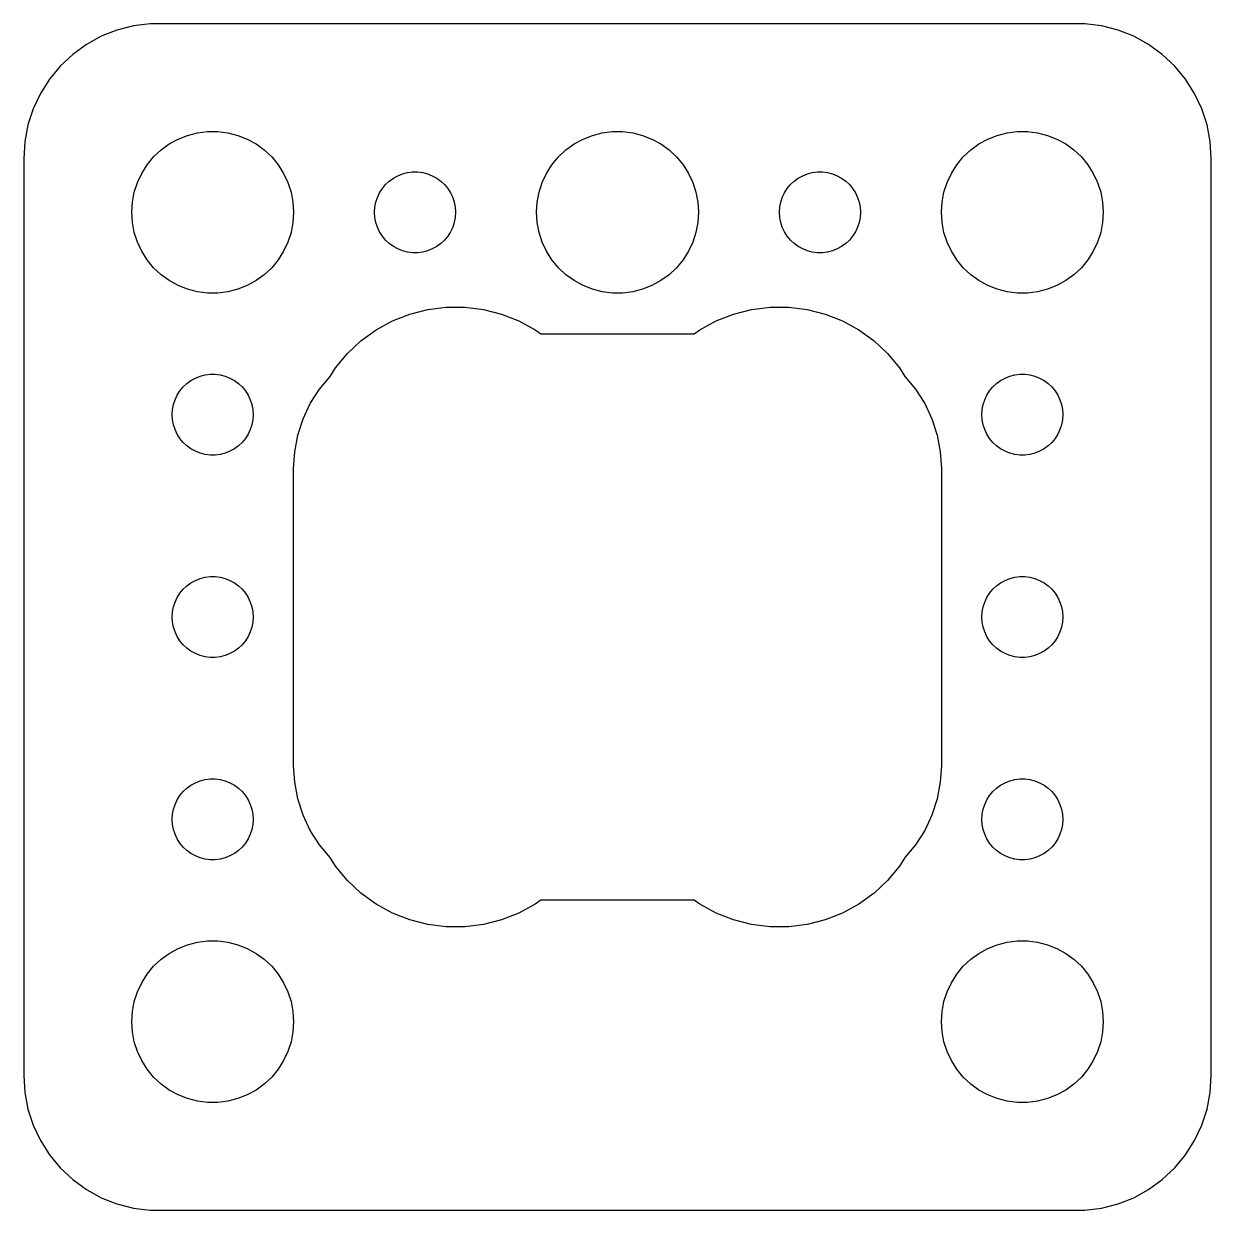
# Model space of a CAD drawing. Header units: metres. Extents: x -22 to 22, y 140 to 346.
# Drawn here: x -22 to 22, y 140.01 to 183.99 of the extents above; entities that cross this region are included whole.
import ezdxf

# ---------------------------------------------------------------- set-up
doc = ezdxf.new("R2010")
doc.units = ezdxf.units.M

msp = doc.modelspace()

# ---------------------------------------------------------------- linework, layer by layer
for p, q in [((-17.3139, 183.99), (-17.9369, 183.911)), ((17.3139, 183.99), (-17.3139, 183.99)), ((17.9369, 183.911), (17.3139, 183.99)), ((-19.1289, 183.524), (-19.6791, 183.222)), ((-18.5451, 183.755), (-19.1289, 183.524)), ((-17.9369, 183.911), (-18.5451, 183.755)), ((18.5451, 183.755), (17.9369, 183.911)), ((19.1289, 183.524), (18.5451, 183.755)), ((19.6791, 183.222), (19.1289, 183.524)), ((-19.6791, 183.222), (-20.1871, 182.853)), ((20.1871, 182.853), (19.6791, 183.222)), ((-20.1871, 182.853), (-20.6448, 182.423)), ((20.6448, 182.423), (20.1871, 182.853)), ((-20.6448, 182.423), (-21.0451, 181.939)), ((21.0451, 181.939), (20.6448, 182.423)), ((-21.0451, 181.939), (-21.3815, 181.409)), ((21.3815, 181.409), (21.0451, 181.939)), ((-21.3815, 181.409), (-21.6489, 180.841)), ((21.6489, 180.841), (21.3815, 181.409)), ((-21.6489, 180.841), (-21.8429, 180.243)), ((21.8429, 180.243), (21.6489, 180.841)), ((-21.8429, 180.243), (-21.9606, 179.627)), ((-15.5621, 179.947), (-15.1884, 179.994)), ((-15.1884, 179.994), (-14.8116, 179.994)), ((-14.8116, 179.994), (-14.4379, 179.947)), ((-0.56213, 179.947), (-0.18837, 179.994)), ((-0.18837, 179.994), (0.18837, 179.994)), ((0.18837, 179.994), (0.56213, 179.947)), ((14.4379, 179.947), (14.8116, 179.994)), ((14.8116, 179.994), (15.1884, 179.994)), ((15.1884, 179.994), (15.5621, 179.947)), ((21.9606, 179.627), (21.8429, 180.243)), ((-21.9606, 179.627), (-22, 179)), ((-16.9123, 179.312), (-16.6075, 179.533)), ((-16.6075, 179.533), (-16.2773, 179.714)), ((-16.2773, 179.714), (-15.927, 179.853)), ((-15.927, 179.853), (-15.5621, 179.947)), ((-14.4379, 179.947), (-14.0729, 179.853)), ((-14.0729, 179.853), (-13.7227, 179.714)), ((-13.7227, 179.714), (-13.3925, 179.533)), ((-13.3925, 179.533), (-13.0877, 179.312)), ((-1.91226, 179.312), (-1.60747, 179.533)), ((-1.60747, 179.533), (-1.27733, 179.714)), ((-1.27733, 179.714), (-0.92705, 179.853)), ((-0.92705, 179.853), (-0.56213, 179.947)), ((0.56213, 179.947), (0.92705, 179.853)), ((0.92705, 179.853), (1.27733, 179.714)), ((1.27733, 179.714), (1.60747, 179.533)), ((1.60747, 179.533), (1.91226, 179.312)), ((13.0877, 179.312), (13.3925, 179.533)), ((13.3925, 179.533), (13.7227, 179.714)), ((13.7227, 179.714), (14.0729, 179.853)), ((14.0729, 179.853), (14.4379, 179.947)), ((15.5621, 179.947), (15.927, 179.853)), ((15.927, 179.853), (16.2773, 179.714)), ((16.2773, 179.714), (16.6075, 179.533)), ((16.6075, 179.533), (16.9123, 179.312)), ((22, 179), (21.9606, 179.627)), ((-17.1869, 179.054), (-16.9123, 179.312)), ((-13.0877, 179.312), (-12.8131, 179.054)), ((-2.1869, 179.054), (-1.91226, 179.312)), ((1.91226, 179.312), (2.1869, 179.054)), ((12.8131, 179.054), (13.0877, 179.312)), ((16.9123, 179.312), (17.1869, 179.054)), ((-22, 179), (-22, 145)), ((-17.6289, 178.445), (-17.427, 178.763)), ((-17.427, 178.763), (-17.1869, 179.054)), ((-12.8131, 179.054), (-12.5729, 178.763)), ((-12.5729, 178.763), (-12.3711, 178.445)), ((-2.62891, 178.445), (-2.42705, 178.763)), ((-2.42705, 178.763), (-2.1869, 179.054)), ((2.1869, 179.054), (2.42705, 178.763)), ((2.42705, 178.763), (2.62891, 178.445)), ((12.3711, 178.445), (12.5729, 178.763)), ((12.5729, 178.763), (12.8131, 179.054)), ((17.1869, 179.054), (17.427, 178.763)), ((17.427, 178.763), (17.6289, 178.445)), ((22, 145), (22, 179)), ((-17.7893, 178.104), (-17.6289, 178.445)), ((-12.3711, 178.445), (-12.2107, 178.104)), ((-8.45613, 178.156), (-8.30373, 178.266)), ((-8.30373, 178.266), (-8.13866, 178.357)), ((-8.13866, 178.357), (-7.96352, 178.427)), ((-7.96352, 178.427), (-7.78107, 178.473)), ((-7.78107, 178.473), (-7.59418, 178.497)), ((-7.59418, 178.497), (-7.40581, 178.497)), ((-7.40581, 178.497), (-7.21892, 178.473)), ((-7.21892, 178.473), (-7.03647, 178.427)), ((-7.03647, 178.427), (-6.86133, 178.357)), ((-6.86133, 178.357), (-6.69626, 178.266)), ((-6.69626, 178.266), (-6.54385, 178.156)), ((-2.78932, 178.104), (-2.62891, 178.445)), ((2.62891, 178.445), (2.78932, 178.104)), ((6.54385, 178.156), (6.69626, 178.266)), ((6.69626, 178.266), (6.86133, 178.357)), ((6.86133, 178.357), (7.03647, 178.427)), ((7.03647, 178.427), (7.21892, 178.473)), ((7.21892, 178.473), (7.40581, 178.497)), ((7.40581, 178.497), (7.59418, 178.497)), ((7.59418, 178.497), (7.78107, 178.473)), ((7.78107, 178.473), (7.96352, 178.427)), ((7.96352, 178.427), (8.13866, 178.357)), ((8.13866, 178.357), (8.30373, 178.266)), ((8.30373, 178.266), (8.45613, 178.156)), ((12.2107, 178.104), (12.3711, 178.445)), ((17.6289, 178.445), (17.7893, 178.104)), ((-17.9057, 177.746), (-17.7893, 178.104)), ((-12.2107, 178.104), (-12.0942, 177.746)), ((-8.81445, 177.723), (-8.71352, 177.882)), ((-8.71352, 177.882), (-8.59344, 178.027)), ((-8.59344, 178.027), (-8.45613, 178.156)), ((-6.54385, 178.156), (-6.40654, 178.027)), ((-6.40654, 178.027), (-6.28647, 177.882)), ((-6.28647, 177.882), (-6.18553, 177.723)), ((-2.90575, 177.746), (-2.78932, 178.104)), ((2.78932, 178.104), (2.90575, 177.746)), ((6.18553, 177.723), (6.28647, 177.882)), ((6.28647, 177.882), (6.40654, 178.027)), ((6.40654, 178.027), (6.54385, 178.156)), ((8.45613, 178.156), (8.59344, 178.027)), ((8.59344, 178.027), (8.71352, 177.882)), ((8.71352, 177.882), (8.81445, 177.723)), ((12.0942, 177.746), (12.2107, 178.104)), ((17.7893, 178.104), (17.9057, 177.746)), ((-18, 177), (-17.9763, 177.376)), ((-17.9763, 177.376), (-17.9057, 177.746)), ((-12.0942, 177.746), (-12.0237, 177.376)), ((-12.0237, 177.376), (-12, 177)), ((-8.98816, 177.188), (-8.95287, 177.373)), ((-8.95287, 177.373), (-8.89465, 177.552)), ((-8.89465, 177.552), (-8.81445, 177.723)), ((-6.18553, 177.723), (-6.10533, 177.552)), ((-6.10533, 177.552), (-6.04712, 177.373)), ((-6.04712, 177.373), (-6.01183, 177.188)), ((-3, 177), (-2.97633, 177.376)), ((-2.97633, 177.376), (-2.90575, 177.746)), ((2.90575, 177.746), (2.97633, 177.376)), ((2.97633, 177.376), (3, 177)), ((6.01183, 177.188), (6.04712, 177.373)), ((6.04712, 177.373), (6.10533, 177.552)), ((6.10533, 177.552), (6.18553, 177.723)), ((8.81445, 177.723), (8.89465, 177.552)), ((8.89465, 177.552), (8.95287, 177.373)), ((8.95287, 177.373), (8.98816, 177.188)), ((12, 177), (12.0237, 177.376)), ((12.0237, 177.376), (12.0942, 177.746)), ((17.9057, 177.746), (17.9763, 177.376)), ((17.9763, 177.376), (18, 177)), ((-17.9763, 176.624), (-18, 177)), ((-12, 177), (-12.0237, 176.624)), ((-9, 177), (-8.98816, 177.188)), ((-8.98816, 176.812), (-9, 177)), ((-6.01183, 177.188), (-6, 177)), ((-6, 177), (-6.01183, 176.812)), ((-2.97633, 176.624), (-3, 177)), ((3, 177), (2.97633, 176.624)), ((6, 177), (6.01183, 177.188)), ((6.01183, 176.812), (6, 177)), ((8.98816, 177.188), (9, 177)), ((9, 177), (8.98816, 176.812)), ((12.0237, 176.624), (12, 177)), ((18, 177), (17.9763, 176.624)), ((-17.9057, 176.254), (-17.9763, 176.624)), ((-12.0237, 176.624), (-12.0942, 176.254)), ((-8.95287, 176.627), (-8.98816, 176.812)), ((-8.89465, 176.448), (-8.95287, 176.627)), ((-8.81445, 176.277), (-8.89465, 176.448)), ((-6.10533, 176.448), (-6.18553, 176.277)), ((-6.04712, 176.627), (-6.10533, 176.448)), ((-6.01183, 176.812), (-6.04712, 176.627)), ((-2.90575, 176.254), (-2.97633, 176.624)), ((2.97633, 176.624), (2.90575, 176.254)), ((6.04712, 176.627), (6.01183, 176.812)), ((6.10533, 176.448), (6.04712, 176.627)), ((6.18553, 176.277), (6.10533, 176.448)), ((8.89465, 176.448), (8.81445, 176.277)), ((8.95287, 176.627), (8.89465, 176.448)), ((8.98816, 176.812), (8.95287, 176.627)), ((12.0942, 176.254), (12.0237, 176.624)), ((17.9763, 176.624), (17.9057, 176.254)), ((-17.7893, 175.896), (-17.9057, 176.254)), ((-12.0942, 176.254), (-12.2107, 175.896)), ((-8.71352, 176.118), (-8.81445, 176.277)), ((-8.59344, 175.973), (-8.71352, 176.118)), ((-6.28647, 176.118), (-6.40654, 175.973)), ((-6.18553, 176.277), (-6.28647, 176.118)), ((-2.78932, 175.896), (-2.90575, 176.254)), ((2.90575, 176.254), (2.78932, 175.896)), ((6.28647, 176.118), (6.18553, 176.277)), ((6.40654, 175.973), (6.28647, 176.118)), ((8.71352, 176.118), (8.59344, 175.973)), ((8.81445, 176.277), (8.71352, 176.118)), ((12.2107, 175.896), (12.0942, 176.254)), ((17.9057, 176.254), (17.7893, 175.896)), ((-17.6289, 175.555), (-17.7893, 175.896)), ((-12.2107, 175.896), (-12.3711, 175.555)), ((-8.45613, 175.844), (-8.59344, 175.973)), ((-8.30373, 175.734), (-8.45613, 175.844)), ((-8.13866, 175.643), (-8.30373, 175.734)), ((-7.96352, 175.573), (-8.13866, 175.643)), ((-7.78107, 175.527), (-7.96352, 175.573)), ((-7.03647, 175.573), (-7.21892, 175.527)), ((-6.86133, 175.643), (-7.03647, 175.573)), ((-6.69626, 175.734), (-6.86133, 175.643)), ((-6.54385, 175.844), (-6.69626, 175.734)), ((-6.40654, 175.973), (-6.54385, 175.844)), ((-2.62891, 175.555), (-2.78932, 175.896)), ((2.78932, 175.896), (2.62891, 175.555)), ((6.54385, 175.844), (6.40654, 175.973)), ((6.69626, 175.734), (6.54385, 175.844)), ((6.86133, 175.643), (6.69626, 175.734)), ((7.03647, 175.573), (6.86133, 175.643)), ((7.21892, 175.527), (7.03647, 175.573)), ((7.96352, 175.573), (7.78107, 175.527)), ((8.13866, 175.643), (7.96352, 175.573)), ((8.30373, 175.734), (8.13866, 175.643)), ((8.45613, 175.844), (8.30373, 175.734)), ((8.59344, 175.973), (8.45613, 175.844)), ((12.3711, 175.555), (12.2107, 175.896)), ((17.7893, 175.896), (17.6289, 175.555)), ((-17.427, 175.237), (-17.6289, 175.555)), ((-17.1869, 174.946), (-17.427, 175.237)), ((-12.5729, 175.237), (-12.8131, 174.946)), ((-12.3711, 175.555), (-12.5729, 175.237)), ((-7.59418, 175.503), (-7.78107, 175.527)), ((-7.40581, 175.503), (-7.59418, 175.503)), ((-7.21892, 175.527), (-7.40581, 175.503)), ((-2.42705, 175.237), (-2.62891, 175.555)), ((-2.1869, 174.946), (-2.42705, 175.237)), ((2.42705, 175.237), (2.1869, 174.946)), ((2.62891, 175.555), (2.42705, 175.237)), ((7.40581, 175.503), (7.21892, 175.527)), ((7.59418, 175.503), (7.40581, 175.503)), ((7.78107, 175.527), (7.59418, 175.503)), ((12.5729, 175.237), (12.3711, 175.555)), ((12.8131, 174.946), (12.5729, 175.237)), ((17.427, 175.237), (17.1869, 174.946)), ((17.6289, 175.555), (17.427, 175.237)), ((-16.9123, 174.688), (-17.1869, 174.946)), ((-16.6075, 174.467), (-16.9123, 174.688)), ((-13.0877, 174.688), (-13.3925, 174.467)), ((-12.8131, 174.946), (-13.0877, 174.688)), ((-1.91226, 174.688), (-2.1869, 174.946)), ((-1.60747, 174.467), (-1.91226, 174.688)), ((1.91226, 174.688), (1.60747, 174.467)), ((2.1869, 174.946), (1.91226, 174.688)), ((13.0877, 174.688), (12.8131, 174.946)), ((13.3925, 174.467), (13.0877, 174.688)), ((16.9123, 174.688), (16.6075, 174.467)), ((17.1869, 174.946), (16.9123, 174.688)), ((-16.2773, 174.286), (-16.6075, 174.467)), ((-15.927, 174.147), (-16.2773, 174.286)), ((-13.7227, 174.286), (-14.0729, 174.147)), ((-13.3925, 174.467), (-13.7227, 174.286)), ((-1.27733, 174.286), (-1.60747, 174.467)), ((-0.92705, 174.147), (-1.27733, 174.286)), ((1.27733, 174.286), (0.92705, 174.147)), ((1.60747, 174.467), (1.27733, 174.286)), ((13.7227, 174.286), (13.3925, 174.467)), ((14.0729, 174.147), (13.7227, 174.286)), ((16.2773, 174.286), (15.927, 174.147)), ((16.6075, 174.467), (16.2773, 174.286)), ((-15.5621, 174.053), (-15.927, 174.147)), ((-15.1884, 174.006), (-15.5621, 174.053)), ((-14.8116, 174.006), (-15.1884, 174.006)), ((-14.4379, 174.053), (-14.8116, 174.006)), ((-14.0729, 174.147), (-14.4379, 174.053)), ((-0.56213, 174.053), (-0.92705, 174.147)), ((-0.18837, 174.006), (-0.56213, 174.053)), ((0.18837, 174.006), (-0.18837, 174.006)), ((0.56213, 174.053), (0.18837, 174.006)), ((0.92705, 174.147), (0.56213, 174.053)), ((14.4379, 174.053), (14.0729, 174.147)), ((14.8116, 174.006), (14.4379, 174.053)), ((15.1884, 174.006), (14.8116, 174.006)), ((15.5621, 174.053), (15.1884, 174.006)), ((15.927, 174.147), (15.5621, 174.053)), ((-7.69958, 173.231), (-7.03059, 173.403)), ((-7.03059, 173.403), (-6.34534, 173.489)), ((-6.34534, 173.489), (-5.65465, 173.489)), ((-5.65465, 173.489), (-4.96939, 173.403)), ((-4.96939, 173.403), (-4.3004, 173.231)), ((4.3004, 173.231), (4.96939, 173.403)), ((4.96939, 173.403), (5.65465, 173.489)), ((5.65465, 173.489), (6.34534, 173.489)), ((6.34534, 173.489), (7.03059, 173.403)), ((7.03059, 173.403), (7.69958, 173.231)), ((-8.94704, 172.644), (-8.34178, 172.977)), ((-8.34178, 172.977), (-7.69958, 173.231)), ((-4.3004, 173.231), (-3.6582, 172.977)), ((-3.6582, 172.977), (-3.05295, 172.644)), ((3.05295, 172.644), (3.6582, 172.977)), ((3.6582, 172.977), (4.3004, 173.231)), ((7.69958, 173.231), (8.34178, 172.977)), ((8.34178, 172.977), (8.94704, 172.644)), ((-9.50583, 172.238), (-8.94704, 172.644)), ((-3.05295, 172.644), (-2.84143, 172.49)), ((-2.84143, 172.49), (2.84143, 172.49)), ((2.84143, 172.49), (3.05295, 172.644)), ((8.94704, 172.644), (9.50583, 172.238)), ((-10.0093, 171.765), (-9.50583, 172.238)), ((9.50583, 172.238), (10.0093, 171.765)), ((-10.4496, 171.233), (-10.0093, 171.765)), ((10.0093, 171.765), (10.4496, 171.233)), ((-10.6514, 170.915), (-10.4496, 171.233)), ((10.4496, 171.233), (10.6514, 170.915)), ((-15.9561, 170.656), (-15.8037, 170.766)), ((-15.8037, 170.766), (-15.6387, 170.857)), ((-15.6387, 170.857), (-15.4635, 170.927)), ((-15.4635, 170.927), (-15.2811, 170.973)), ((-15.2811, 170.973), (-15.0942, 170.997)), ((-15.0942, 170.997), (-14.9058, 170.997)), ((-14.9058, 170.997), (-14.7189, 170.973)), ((-14.7189, 170.973), (-14.5365, 170.927)), ((-14.5365, 170.927), (-14.3613, 170.857)), ((-14.3613, 170.857), (-14.1963, 170.766)), ((-14.1963, 170.766), (-14.0439, 170.656)), ((-11.0451, 170.439), (-10.6514, 170.915)), ((10.6514, 170.915), (11.0451, 170.439)), ((14.0439, 170.656), (14.1963, 170.766)), ((14.1963, 170.766), (14.3613, 170.857)), ((14.3613, 170.857), (14.5365, 170.927)), ((14.5365, 170.927), (14.7189, 170.973)), ((14.7189, 170.973), (14.9058, 170.997)), ((14.9058, 170.997), (15.0942, 170.997)), ((15.0942, 170.997), (15.2811, 170.973)), ((15.2811, 170.973), (15.4635, 170.927)), ((15.4635, 170.927), (15.6387, 170.857)), ((15.6387, 170.857), (15.8037, 170.766)), ((15.8037, 170.766), (15.9561, 170.656)), ((-16.3145, 170.223), (-16.2135, 170.382)), ((-16.2135, 170.382), (-16.0934, 170.527)), ((-16.0934, 170.527), (-15.9561, 170.656)), ((-14.0439, 170.656), (-13.9065, 170.527)), ((-13.9065, 170.527), (-13.7865, 170.382)), ((-13.7865, 170.382), (-13.6855, 170.223)), ((-11.3815, 169.909), (-11.0451, 170.439)), ((11.0451, 170.439), (11.3815, 169.909)), ((13.6855, 170.223), (13.7865, 170.382)), ((13.7865, 170.382), (13.9065, 170.527)), ((13.9065, 170.527), (14.0439, 170.656)), ((15.9561, 170.656), (16.0934, 170.527)), ((16.0934, 170.527), (16.2135, 170.382)), ((16.2135, 170.382), (16.3145, 170.223)), ((-16.4882, 169.688), (-16.4529, 169.873)), ((-16.4529, 169.873), (-16.3947, 170.052)), ((-16.3947, 170.052), (-16.3145, 170.223)), ((-13.6855, 170.223), (-13.6053, 170.052)), ((-13.6053, 170.052), (-13.5471, 169.873)), ((-13.5471, 169.873), (-13.5118, 169.688)), ((-11.6489, 169.341), (-11.3815, 169.909)), ((11.3815, 169.909), (11.6489, 169.341)), ((13.5118, 169.688), (13.5471, 169.873)), ((13.5471, 169.873), (13.6053, 170.052)), ((13.6053, 170.052), (13.6855, 170.223)), ((16.3145, 170.223), (16.3947, 170.052)), ((16.3947, 170.052), (16.4529, 169.873)), ((16.4529, 169.873), (16.4882, 169.688)), ((-16.5, 169.5), (-16.4882, 169.688)), ((-16.4882, 169.312), (-16.5, 169.5)), ((-13.5118, 169.688), (-13.5, 169.5)), ((-13.5, 169.5), (-13.5118, 169.312)), ((13.5, 169.5), (13.5118, 169.688)), ((13.5118, 169.312), (13.5, 169.5)), ((16.4882, 169.688), (16.5, 169.5)), ((16.5, 169.5), (16.4882, 169.312)), ((-16.4529, 169.127), (-16.4882, 169.312)), ((-16.3947, 168.948), (-16.4529, 169.127)), ((-13.5471, 169.127), (-13.6053, 168.948)), ((-13.5118, 169.312), (-13.5471, 169.127)), ((-11.8429, 168.743), (-11.6489, 169.341)), ((11.6489, 169.341), (11.8429, 168.743)), ((13.5471, 169.127), (13.5118, 169.312)), ((13.6053, 168.948), (13.5471, 169.127)), ((16.4529, 169.127), (16.3947, 168.948)), ((16.4882, 169.312), (16.4529, 169.127)), ((-16.3145, 168.777), (-16.3947, 168.948)), ((-16.2135, 168.618), (-16.3145, 168.777)), ((-16.0934, 168.473), (-16.2135, 168.618)), ((-13.7865, 168.618), (-13.9065, 168.473)), ((-13.6855, 168.777), (-13.7865, 168.618)), ((-13.6053, 168.948), (-13.6855, 168.777)), ((-11.9606, 168.127), (-11.8429, 168.743)), ((11.8429, 168.743), (11.9606, 168.127)), ((13.6855, 168.777), (13.6053, 168.948)), ((13.7865, 168.618), (13.6855, 168.777)), ((13.9065, 168.473), (13.7865, 168.618)), ((16.2135, 168.618), (16.0934, 168.473)), ((16.3145, 168.777), (16.2135, 168.618)), ((16.3947, 168.948), (16.3145, 168.777)), ((-15.9561, 168.344), (-16.0934, 168.473)), ((-15.8037, 168.234), (-15.9561, 168.344)), ((-15.6387, 168.143), (-15.8037, 168.234)), ((-15.4635, 168.073), (-15.6387, 168.143)), ((-14.3613, 168.143), (-14.5365, 168.073)), ((-14.1963, 168.234), (-14.3613, 168.143)), ((-14.0439, 168.344), (-14.1963, 168.234)), ((-13.9065, 168.473), (-14.0439, 168.344)), ((-12, 167.5), (-11.9606, 168.127)), ((11.9606, 168.127), (12, 167.5)), ((14.0439, 168.344), (13.9065, 168.473)), ((14.1963, 168.234), (14.0439, 168.344)), ((14.3613, 168.143), (14.1963, 168.234)), ((14.5365, 168.073), (14.3613, 168.143)), ((15.6387, 168.143), (15.4635, 168.073)), ((15.8037, 168.234), (15.6387, 168.143)), ((15.9561, 168.344), (15.8037, 168.234)), ((16.0934, 168.473), (15.9561, 168.344)), ((-15.2811, 168.027), (-15.4635, 168.073)), ((-15.0942, 168.003), (-15.2811, 168.027)), ((-14.9058, 168.003), (-15.0942, 168.003)), ((-14.7189, 168.027), (-14.9058, 168.003)), ((-14.5365, 168.073), (-14.7189, 168.027)), ((14.7189, 168.027), (14.5365, 168.073)), ((14.9058, 168.003), (14.7189, 168.027)), ((15.0942, 168.003), (14.9058, 168.003)), ((15.2811, 168.027), (15.0942, 168.003)), ((15.4635, 168.073), (15.2811, 168.027)), ((-12, 156.5), (-12, 167.5)), ((12, 167.5), (12, 156.5)), ((-15.9561, 163.156), (-15.8037, 163.266)), ((-15.8037, 163.266), (-15.6387, 163.357)), ((-15.6387, 163.357), (-15.4635, 163.427)), ((-15.4635, 163.427), (-15.2811, 163.473)), ((-15.2811, 163.473), (-15.0942, 163.497)), ((-15.0942, 163.497), (-14.9058, 163.497)), ((-14.9058, 163.497), (-14.7189, 163.473)), ((-14.7189, 163.473), (-14.5365, 163.427)), ((-14.5365, 163.427), (-14.3613, 163.357)), ((-14.3613, 163.357), (-14.1963, 163.266)), ((-14.1963, 163.266), (-14.0439, 163.156)), ((14.0439, 163.156), (14.1963, 163.266)), ((14.1963, 163.266), (14.3613, 163.357)), ((14.3613, 163.357), (14.5365, 163.427)), ((14.5365, 163.427), (14.7189, 163.473)), ((14.7189, 163.473), (14.9058, 163.497)), ((14.9058, 163.497), (15.0942, 163.497)), ((15.0942, 163.497), (15.2811, 163.473)), ((15.2811, 163.473), (15.4635, 163.427)), ((15.4635, 163.427), (15.6387, 163.357)), ((15.6387, 163.357), (15.8037, 163.266)), ((15.8037, 163.266), (15.9561, 163.156)), ((-16.3145, 162.723), (-16.2135, 162.882)), ((-16.2135, 162.882), (-16.0934, 163.027)), ((-16.0934, 163.027), (-15.9561, 163.156)), ((-14.0439, 163.156), (-13.9065, 163.027)), ((-13.9065, 163.027), (-13.7865, 162.882)), ((-13.7865, 162.882), (-13.6855, 162.723)), ((13.6855, 162.723), (13.7865, 162.882)), ((13.7865, 162.882), (13.9065, 163.027)), ((13.9065, 163.027), (14.0439, 163.156)), ((15.9561, 163.156), (16.0934, 163.027)), ((16.0934, 163.027), (16.2135, 162.882)), ((16.2135, 162.882), (16.3145, 162.723)), ((-16.4882, 162.188), (-16.4529, 162.373)), ((-16.4529, 162.373), (-16.3947, 162.552)), ((-16.3947, 162.552), (-16.3145, 162.723)), ((-13.6855, 162.723), (-13.6053, 162.552)), ((-13.6053, 162.552), (-13.5471, 162.373)), ((-13.5471, 162.373), (-13.5118, 162.188)), ((13.5118, 162.188), (13.5471, 162.373)), ((13.5471, 162.373), (13.6053, 162.552)), ((13.6053, 162.552), (13.6855, 162.723)), ((16.3145, 162.723), (16.3947, 162.552)), ((16.3947, 162.552), (16.4529, 162.373)), ((16.4529, 162.373), (16.4882, 162.188)), ((-16.5, 162), (-16.4882, 162.188)), ((-16.4882, 161.812), (-16.5, 162)), ((-13.5118, 162.188), (-13.5, 162)), ((-13.5, 162), (-13.5118, 161.812)), ((13.5, 162), (13.5118, 162.188)), ((13.5118, 161.812), (13.5, 162)), ((16.4882, 162.188), (16.5, 162)), ((16.5, 162), (16.4882, 161.812)), ((-16.4529, 161.627), (-16.4882, 161.812)), ((-16.3947, 161.448), (-16.4529, 161.627)), ((-13.5471, 161.627), (-13.6053, 161.448)), ((-13.5118, 161.812), (-13.5471, 161.627)), ((13.5471, 161.627), (13.5118, 161.812)), ((13.6053, 161.448), (13.5471, 161.627)), ((16.4529, 161.627), (16.3947, 161.448)), ((16.4882, 161.812), (16.4529, 161.627)), ((-16.3145, 161.277), (-16.3947, 161.448)), ((-16.2135, 161.118), (-16.3145, 161.277)), ((-16.0934, 160.973), (-16.2135, 161.118)), ((-13.7865, 161.118), (-13.9065, 160.973)), ((-13.6855, 161.277), (-13.7865, 161.118)), ((-13.6053, 161.448), (-13.6855, 161.277)), ((13.6855, 161.277), (13.6053, 161.448)), ((13.7865, 161.118), (13.6855, 161.277)), ((13.9065, 160.973), (13.7865, 161.118)), ((16.2135, 161.118), (16.0934, 160.973)), ((16.3145, 161.277), (16.2135, 161.118)), ((16.3947, 161.448), (16.3145, 161.277)), ((-15.9561, 160.844), (-16.0934, 160.973)), ((-15.8037, 160.734), (-15.9561, 160.844)), ((-15.6387, 160.643), (-15.8037, 160.734)), ((-15.4635, 160.573), (-15.6387, 160.643)), ((-14.3613, 160.643), (-14.5365, 160.573)), ((-14.1963, 160.734), (-14.3613, 160.643)), ((-14.0439, 160.844), (-14.1963, 160.734)), ((-13.9065, 160.973), (-14.0439, 160.844)), ((14.0439, 160.844), (13.9065, 160.973)), ((14.1963, 160.734), (14.0439, 160.844)), ((14.3613, 160.643), (14.1963, 160.734)), ((14.5365, 160.573), (14.3613, 160.643)), ((15.6387, 160.643), (15.4635, 160.573)), ((15.8037, 160.734), (15.6387, 160.643)), ((15.9561, 160.844), (15.8037, 160.734)), ((16.0934, 160.973), (15.9561, 160.844)), ((-15.2811, 160.527), (-15.4635, 160.573)), ((-15.0942, 160.503), (-15.2811, 160.527)), ((-14.9058, 160.503), (-15.0942, 160.503)), ((-14.7189, 160.527), (-14.9058, 160.503)), ((-14.5365, 160.573), (-14.7189, 160.527)), ((14.7189, 160.527), (14.5365, 160.573)), ((14.9058, 160.503), (14.7189, 160.527)), ((15.0942, 160.503), (14.9058, 160.503)), ((15.2811, 160.527), (15.0942, 160.503)), ((15.4635, 160.573), (15.2811, 160.527)), ((-11.9606, 155.873), (-12, 156.5)), ((12, 156.5), (11.9606, 155.873)), ((-15.9561, 155.656), (-15.8037, 155.766)), ((-15.8037, 155.766), (-15.6387, 155.857)), ((-15.6387, 155.857), (-15.4635, 155.927)), ((-15.4635, 155.927), (-15.2811, 155.973)), ((-15.2811, 155.973), (-15.0942, 155.997)), ((-15.0942, 155.997), (-14.9058, 155.997)), ((-14.9058, 155.997), (-14.7189, 155.973)), ((-14.7189, 155.973), (-14.5365, 155.927)), ((-14.5365, 155.927), (-14.3613, 155.857)), ((-14.3613, 155.857), (-14.1963, 155.766)), ((-14.1963, 155.766), (-14.0439, 155.656)), ((-11.8429, 155.257), (-11.9606, 155.873)), ((11.9606, 155.873), (11.8429, 155.257)), ((14.0439, 155.656), (14.1963, 155.766)), ((14.1963, 155.766), (14.3613, 155.857)), ((14.3613, 155.857), (14.5365, 155.927)), ((14.5365, 155.927), (14.7189, 155.973)), ((14.7189, 155.973), (14.9058, 155.997)), ((14.9058, 155.997), (15.0942, 155.997)), ((15.0942, 155.997), (15.2811, 155.973)), ((15.2811, 155.973), (15.4635, 155.927)), ((15.4635, 155.927), (15.6387, 155.857)), ((15.6387, 155.857), (15.8037, 155.766)), ((15.8037, 155.766), (15.9561, 155.656)), ((-16.3145, 155.223), (-16.2135, 155.382)), ((-16.2135, 155.382), (-16.0934, 155.527)), ((-16.0934, 155.527), (-15.9561, 155.656)), ((-14.0439, 155.656), (-13.9065, 155.527)), ((-13.9065, 155.527), (-13.7865, 155.382)), ((-13.7865, 155.382), (-13.6855, 155.223)), ((13.6855, 155.223), (13.7865, 155.382)), ((13.7865, 155.382), (13.9065, 155.527)), ((13.9065, 155.527), (14.0439, 155.656)), ((15.9561, 155.656), (16.0934, 155.527)), ((16.0934, 155.527), (16.2135, 155.382)), ((16.2135, 155.382), (16.3145, 155.223)), ((-16.4529, 154.873), (-16.3947, 155.052)), ((-16.3947, 155.052), (-16.3145, 155.223)), ((-13.6855, 155.223), (-13.6053, 155.052)), ((-13.6053, 155.052), (-13.5471, 154.873)), ((-11.6489, 154.659), (-11.8429, 155.257)), ((11.8429, 155.257), (11.6489, 154.659)), ((13.5471, 154.873), (13.6053, 155.052)), ((13.6053, 155.052), (13.6855, 155.223)), ((16.3145, 155.223), (16.3947, 155.052)), ((16.3947, 155.052), (16.4529, 154.873)), ((-16.5, 154.5), (-16.4882, 154.688)), ((-16.4882, 154.312), (-16.5, 154.5)), ((-16.4882, 154.688), (-16.4529, 154.873)), ((-13.5471, 154.873), (-13.5118, 154.688)), ((-13.5118, 154.688), (-13.5, 154.5)), ((-13.5, 154.5), (-13.5118, 154.312)), ((-11.3815, 154.091), (-11.6489, 154.659)), ((11.6489, 154.659), (11.3815, 154.091)), ((13.5, 154.5), (13.5118, 154.688)), ((13.5118, 154.312), (13.5, 154.5)), ((13.5118, 154.688), (13.5471, 154.873)), ((16.4529, 154.873), (16.4882, 154.688)), ((16.4882, 154.688), (16.5, 154.5)), ((16.5, 154.5), (16.4882, 154.312)), ((-16.4529, 154.127), (-16.4882, 154.312)), ((-16.3947, 153.948), (-16.4529, 154.127)), ((-13.5471, 154.127), (-13.6053, 153.948)), ((-13.5118, 154.312), (-13.5471, 154.127)), ((-11.0451, 153.561), (-11.3815, 154.091)), ((11.3815, 154.091), (11.0451, 153.561)), ((13.5471, 154.127), (13.5118, 154.312)), ((13.6053, 153.948), (13.5471, 154.127)), ((16.4529, 154.127), (16.3947, 153.948)), ((16.4882, 154.312), (16.4529, 154.127)), ((-16.3145, 153.777), (-16.3947, 153.948)), ((-16.2135, 153.618), (-16.3145, 153.777)), ((-16.0934, 153.473), (-16.2135, 153.618)), ((-13.7865, 153.618), (-13.9065, 153.473)), ((-13.6855, 153.777), (-13.7865, 153.618)), ((-13.6053, 153.948), (-13.6855, 153.777)), ((-10.6514, 153.085), (-11.0451, 153.561)), ((11.0451, 153.561), (10.6514, 153.085)), ((13.6855, 153.777), (13.6053, 153.948)), ((13.7865, 153.618), (13.6855, 153.777)), ((13.9065, 153.473), (13.7865, 153.618)), ((16.2135, 153.618), (16.0934, 153.473)), ((16.3145, 153.777), (16.2135, 153.618)), ((16.3947, 153.948), (16.3145, 153.777)), ((-15.9561, 153.344), (-16.0934, 153.473)), ((-15.8037, 153.234), (-15.9561, 153.344)), ((-15.6387, 153.143), (-15.8037, 153.234)), ((-15.4635, 153.073), (-15.6387, 153.143)), ((-14.3613, 153.143), (-14.5365, 153.073)), ((-14.1963, 153.234), (-14.3613, 153.143)), ((-14.0439, 153.344), (-14.1963, 153.234)), ((-13.9065, 153.473), (-14.0439, 153.344)), ((14.0439, 153.344), (13.9065, 153.473)), ((14.1963, 153.234), (14.0439, 153.344)), ((14.3613, 153.143), (14.1963, 153.234)), ((14.5365, 153.073), (14.3613, 153.143)), ((15.6387, 153.143), (15.4635, 153.073)), ((15.8037, 153.234), (15.6387, 153.143)), ((15.9561, 153.344), (15.8037, 153.234)), ((16.0934, 153.473), (15.9561, 153.344)), ((-15.2811, 153.027), (-15.4635, 153.073)), ((-15.0942, 153.003), (-15.2811, 153.027)), ((-14.9058, 153.003), (-15.0942, 153.003)), ((-14.7189, 153.027), (-14.9058, 153.003)), ((-14.5365, 153.073), (-14.7189, 153.027)), ((-10.4496, 152.767), (-10.6514, 153.085)), ((-10.0093, 152.235), (-10.4496, 152.767)), ((10.4496, 152.767), (10.0093, 152.235)), ((10.6514, 153.085), (10.4496, 152.767)), ((14.7189, 153.027), (14.5365, 153.073)), ((14.9058, 153.003), (14.7189, 153.027)), ((15.0942, 153.003), (14.9058, 153.003)), ((15.2811, 153.027), (15.0942, 153.003)), ((15.4635, 153.073), (15.2811, 153.027)), ((-9.50583, 151.762), (-10.0093, 152.235)), ((10.0093, 152.235), (9.50583, 151.762)), ((-8.94704, 151.356), (-9.50583, 151.762)), ((-2.84143, 151.51), (-3.05295, 151.356)), ((2.84143, 151.51), (-2.84143, 151.51)), ((3.05295, 151.356), (2.84143, 151.51)), ((9.50583, 151.762), (8.94704, 151.356)), ((-8.34178, 151.023), (-8.94704, 151.356)), ((-7.69958, 150.769), (-8.34178, 151.023)), ((-3.6582, 151.023), (-4.3004, 150.769)), ((-3.05295, 151.356), (-3.6582, 151.023)), ((3.6582, 151.023), (3.05295, 151.356)), ((4.3004, 150.769), (3.6582, 151.023)), ((8.34178, 151.023), (7.69958, 150.769)), ((8.94704, 151.356), (8.34178, 151.023)), ((-7.03059, 150.597), (-7.69958, 150.769)), ((-6.34534, 150.511), (-7.03059, 150.597)), ((-5.65465, 150.511), (-6.34534, 150.511)), ((-4.96939, 150.597), (-5.65465, 150.511)), ((-4.3004, 150.769), (-4.96939, 150.597)), ((4.96939, 150.597), (4.3004, 150.769)), ((5.65465, 150.511), (4.96939, 150.597)), ((6.34534, 150.511), (5.65465, 150.511)), ((7.03059, 150.597), (6.34534, 150.511)), ((7.69958, 150.769), (7.03059, 150.597)), ((-16.6075, 149.533), (-16.2773, 149.714)), ((-16.2773, 149.714), (-15.927, 149.853)), ((-15.927, 149.853), (-15.5621, 149.947)), ((-15.5621, 149.947), (-15.1884, 149.994)), ((-15.1884, 149.994), (-14.8116, 149.994)), ((-14.8116, 149.994), (-14.4379, 149.947)), ((-14.4379, 149.947), (-14.0729, 149.853)), ((-14.0729, 149.853), (-13.7227, 149.714)), ((-13.7227, 149.714), (-13.3925, 149.533)), ((13.3925, 149.533), (13.7227, 149.714)), ((13.7227, 149.714), (14.0729, 149.853)), ((14.0729, 149.853), (14.4379, 149.947)), ((14.4379, 149.947), (14.8116, 149.994)), ((14.8116, 149.994), (15.1884, 149.994)), ((15.1884, 149.994), (15.5621, 149.947)), ((15.5621, 149.947), (15.927, 149.853)), ((15.927, 149.853), (16.2773, 149.714)), ((16.2773, 149.714), (16.6075, 149.533)), ((-17.1869, 149.054), (-16.9123, 149.312)), ((-16.9123, 149.312), (-16.6075, 149.533)), ((-13.3925, 149.533), (-13.0877, 149.312)), ((-13.0877, 149.312), (-12.8131, 149.054)), ((12.8131, 149.054), (13.0877, 149.312)), ((13.0877, 149.312), (13.3925, 149.533)), ((16.6075, 149.533), (16.9123, 149.312)), ((16.9123, 149.312), (17.1869, 149.054)), ((-17.6289, 148.445), (-17.427, 148.763)), ((-17.427, 148.763), (-17.1869, 149.054)), ((-12.8131, 149.054), (-12.5729, 148.763)), ((-12.5729, 148.763), (-12.3711, 148.445)), ((12.3711, 148.445), (12.5729, 148.763)), ((12.5729, 148.763), (12.8131, 149.054)), ((17.1869, 149.054), (17.427, 148.763)), ((17.427, 148.763), (17.6289, 148.445)), ((-17.7893, 148.104), (-17.6289, 148.445)), ((-12.3711, 148.445), (-12.2107, 148.104)), ((12.2107, 148.104), (12.3711, 148.445)), ((17.6289, 148.445), (17.7893, 148.104)), ((-17.9057, 147.746), (-17.7893, 148.104)), ((-12.2107, 148.104), (-12.0942, 147.746)), ((12.0942, 147.746), (12.2107, 148.104)), ((17.7893, 148.104), (17.9057, 147.746)), ((-17.9763, 147.376), (-17.9057, 147.746)), ((-12.0942, 147.746), (-12.0237, 147.376)), ((12.0237, 147.376), (12.0942, 147.746)), ((17.9057, 147.746), (17.9763, 147.376)), ((-18, 147), (-17.9763, 147.376)), ((-17.9763, 146.624), (-18, 147)), ((-12.0237, 147.376), (-12, 147)), ((-12, 147), (-12.0237, 146.624)), ((12, 147), (12.0237, 147.376)), ((12.0237, 146.624), (12, 147)), ((17.9763, 147.376), (18, 147)), ((18, 147), (17.9763, 146.624)), ((-17.9057, 146.254), (-17.9763, 146.624)), ((-12.0237, 146.624), (-12.0942, 146.254)), ((12.0942, 146.254), (12.0237, 146.624)), ((17.9763, 146.624), (17.9057, 146.254)), ((-17.7893, 145.896), (-17.9057, 146.254)), ((-12.0942, 146.254), (-12.2107, 145.896)), ((12.2107, 145.896), (12.0942, 146.254)), ((17.9057, 146.254), (17.7893, 145.896)), ((-17.6289, 145.555), (-17.7893, 145.896)), ((-12.2107, 145.896), (-12.3711, 145.555)), ((12.3711, 145.555), (12.2107, 145.896)), ((17.7893, 145.896), (17.6289, 145.555)), ((-17.427, 145.237), (-17.6289, 145.555)), ((-17.1869, 144.946), (-17.427, 145.237)), ((-12.5729, 145.237), (-12.8131, 144.946)), ((-12.3711, 145.555), (-12.5729, 145.237)), ((12.5729, 145.237), (12.3711, 145.555)), ((12.8131, 144.946), (12.5729, 145.237)), ((17.427, 145.237), (17.1869, 144.946)), ((17.6289, 145.555), (17.427, 145.237)), ((-22, 145), (-21.9606, 144.373)), ((-16.9123, 144.688), (-17.1869, 144.946)), ((-12.8131, 144.946), (-13.0877, 144.688)), ((13.0877, 144.688), (12.8131, 144.946)), ((17.1869, 144.946), (16.9123, 144.688)), ((21.9606, 144.373), (22, 145)), ((-21.9606, 144.373), (-21.8429, 143.757)), ((-16.6075, 144.467), (-16.9123, 144.688)), ((-16.2773, 144.286), (-16.6075, 144.467)), ((-13.3925, 144.467), (-13.7227, 144.286)), ((-13.0877, 144.688), (-13.3925, 144.467)), ((13.3925, 144.467), (13.0877, 144.688)), ((13.7227, 144.286), (13.3925, 144.467)), ((16.6075, 144.467), (16.2773, 144.286)), ((16.9123, 144.688), (16.6075, 144.467)), ((21.8429, 143.757), (21.9606, 144.373)), ((-15.927, 144.147), (-16.2773, 144.286)), ((-15.5621, 144.053), (-15.927, 144.147)), ((-15.1884, 144.006), (-15.5621, 144.053)), ((-14.8116, 144.006), (-15.1884, 144.006)), ((-14.4379, 144.053), (-14.8116, 144.006)), ((-14.0729, 144.147), (-14.4379, 144.053)), ((-13.7227, 144.286), (-14.0729, 144.147)), ((14.0729, 144.147), (13.7227, 144.286)), ((14.4379, 144.053), (14.0729, 144.147)), ((14.8116, 144.006), (14.4379, 144.053)), ((15.1884, 144.006), (14.8116, 144.006)), ((15.5621, 144.053), (15.1884, 144.006)), ((15.927, 144.147), (15.5621, 144.053)), ((16.2773, 144.286), (15.927, 144.147)), ((-21.8429, 143.757), (-21.6489, 143.159)), ((21.6489, 143.159), (21.8429, 143.757)), ((-21.6489, 143.159), (-21.3815, 142.591)), ((21.3815, 142.591), (21.6489, 143.159)), ((-21.3815, 142.591), (-21.0451, 142.061)), ((21.0451, 142.061), (21.3815, 142.591)), ((-21.0451, 142.061), (-20.6448, 141.577)), ((20.6448, 141.577), (21.0451, 142.061)), ((-20.6448, 141.577), (-20.1871, 141.147)), ((20.1871, 141.147), (20.6448, 141.577)), ((-20.1871, 141.147), (-19.6791, 140.778)), ((19.6791, 140.778), (20.1871, 141.147)), ((-19.6791, 140.778), (-19.1289, 140.476)), ((-19.1289, 140.476), (-18.5451, 140.245)), ((18.5451, 140.245), (19.1289, 140.476)), ((19.1289, 140.476), (19.6791, 140.778)), ((-18.5451, 140.245), (-17.9369, 140.089)), ((-17.9369, 140.089), (-17.3139, 140.01)), ((-17.3139, 140.01), (17.3139, 140.01)), ((17.3139, 140.01), (17.9369, 140.089)), ((17.9369, 140.089), (18.5451, 140.245))]:
    msp.add_line(p, q)

doc.saveas('drawing.dxf')
